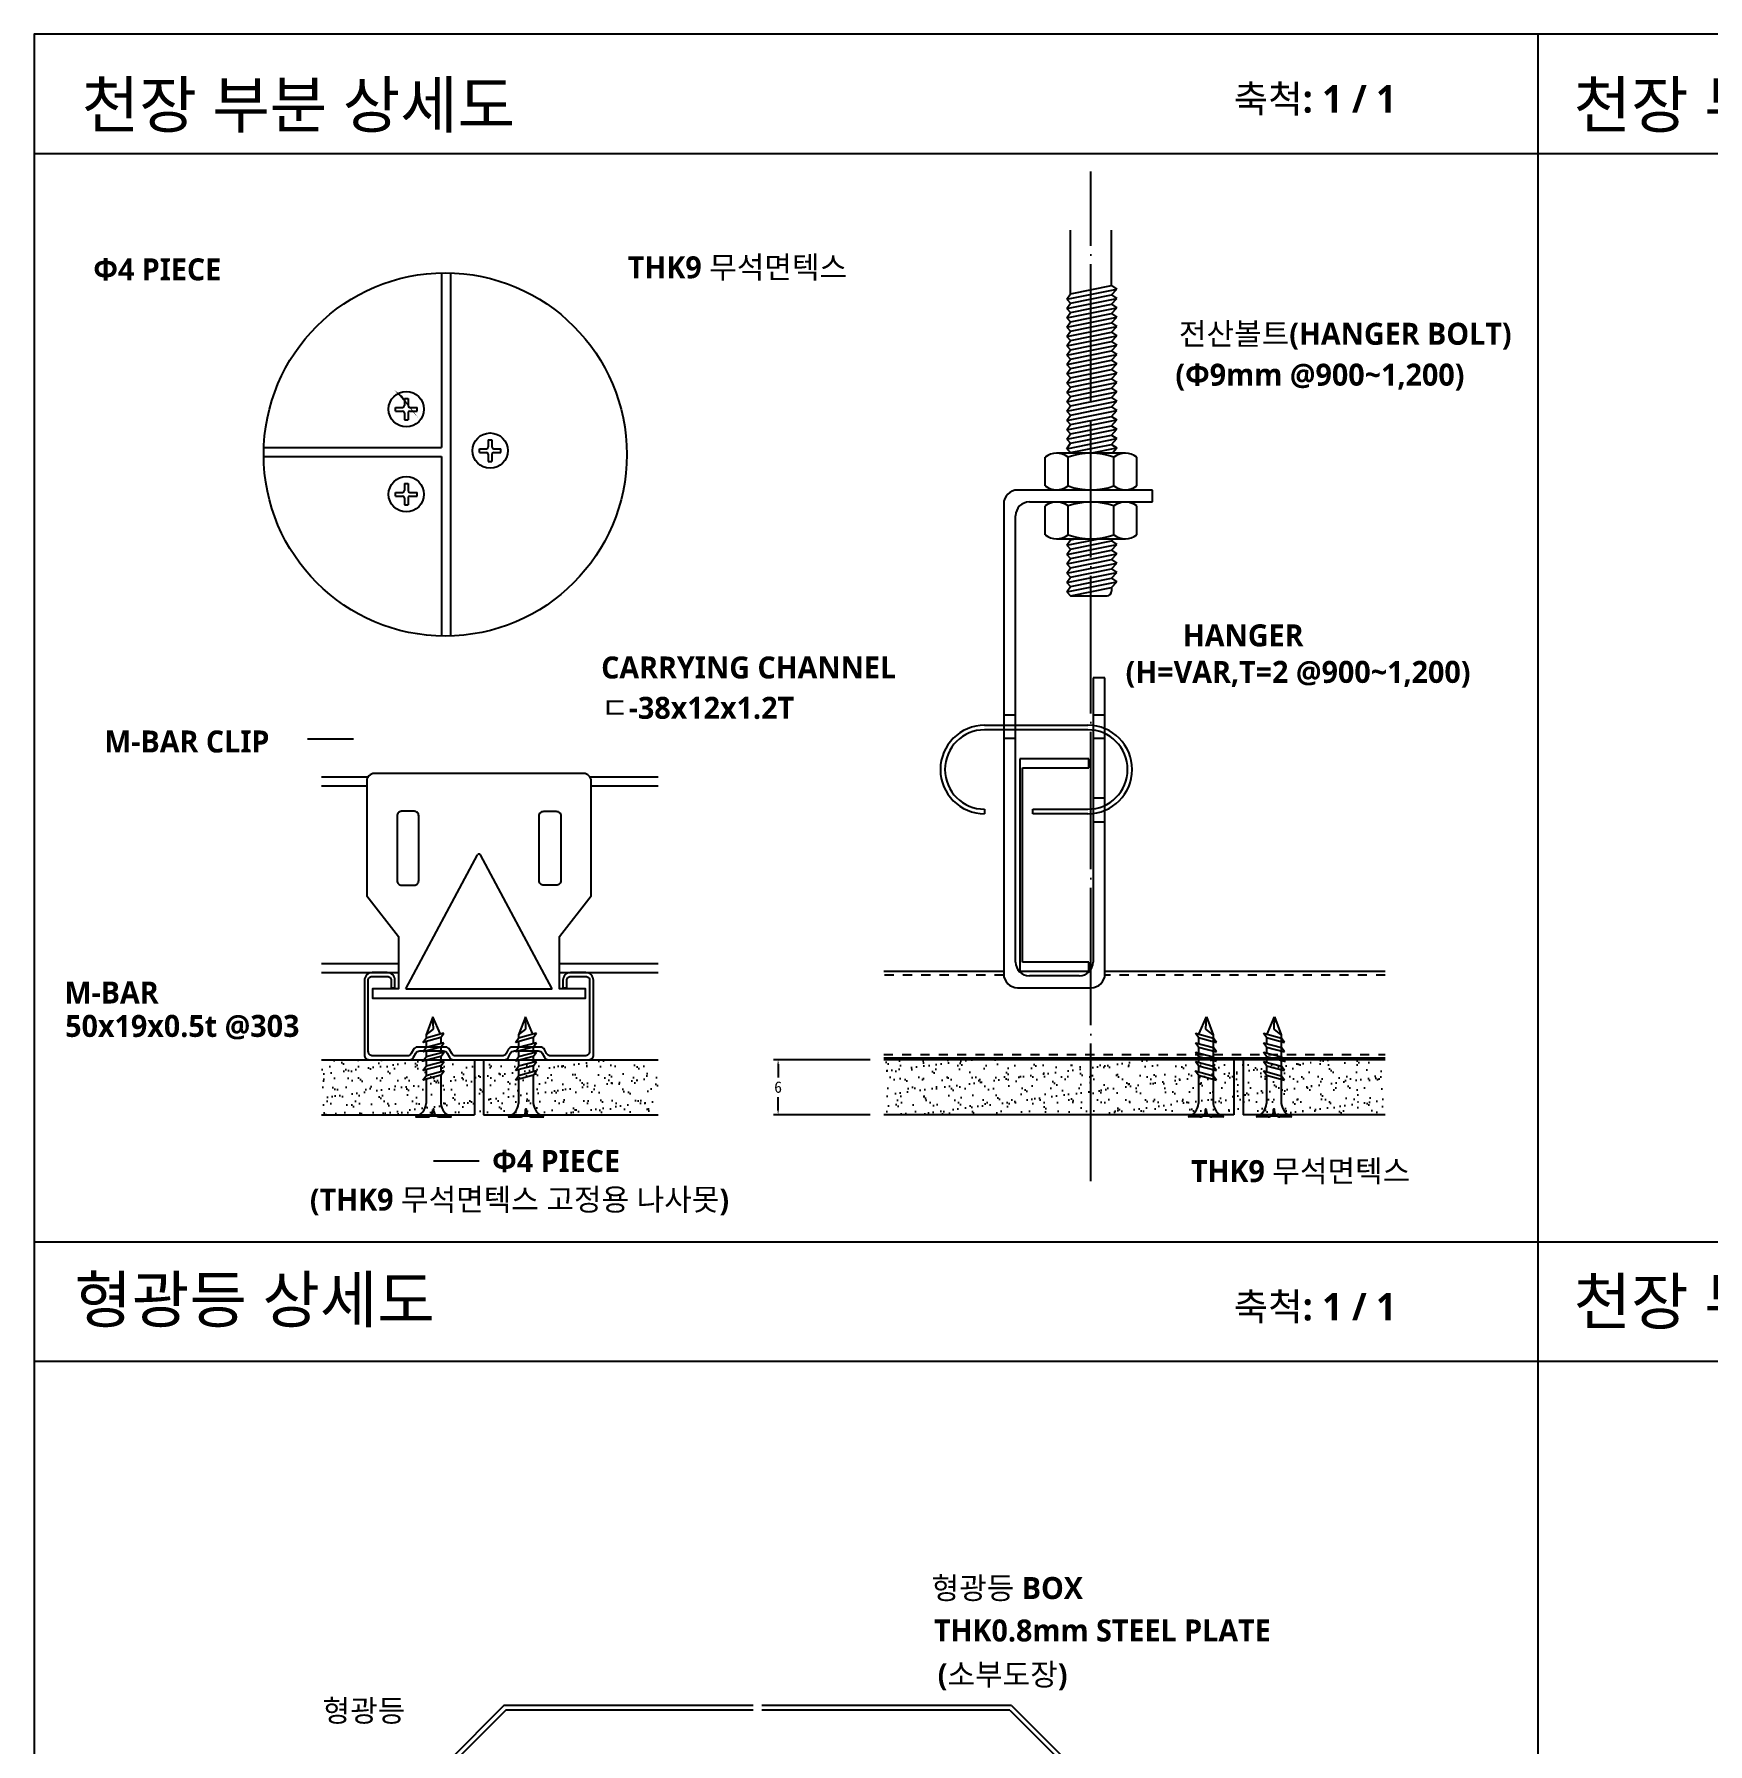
# Model space of a CAD drawing. Header units: millimetres. Extents: x 200 to 163856, y 0 to 163394.
# Drawn here: x 42200 to 44027, y 3875 to 5740 of the extents above; entities that cross this region are included whole.
import ezdxf

# ---------------------------------------------------------------- set-up
doc = ezdxf.new("R2010")
doc.units = ezdxf.units.MM
doc.header["$LTSCALE"] = 10
for name, pattern in [('CEN', [62, 60, -1, 0, -1]), ('DASHDOT2', [17, 15, -1, 0, -1]), ('HIDDEN', [2, 1, -1])]:
    doc.linetypes.add(name, pattern=pattern)
doc.layers.get('DEFPOINTS').update_dxf_attribs({"color": 181})
for name, color, linetype in [('3', 3, 'Continuous'), ('_HAT', 8, 'Continuous'), ('A-ANNO-GRA1', 7, 'Continuous'), ('A-ANNO-TEXT1', 7, 'Continuous'), ('A-ST-AXIS-DIM', 7, 'Continuous'), ('CEN', 1, 'CEN'), ('EL1', 10, 'Continuous'), ('EL2', 3, 'Continuous'), ('FIN', 6, 'Continuous'), ('FOR', 4, 'Continuous'), ('MT', 10, 'Continuous'), ('WA2', 2, 'Continuous'), ('WA3', 7, 'Continuous')]:
    doc.layers.add(name, color=color, linetype=linetype)
doc.styles.add('2020음성 1차', font='')
doc.styles.get('2020음성 1차').set_extended_font_data('NanumGothic', bold=True)
doc.dimstyles.get("Standard").update_dxf_attribs({"dimtxt": 0.18, "dimasz": 0.18, "dimexe": 0.18, "dimexo": 0.0625, "dimgap": 0.09, "dimtad": 0, "dimtih": 1, "dimtoh": 1, "dimdec": 4, "dimzin": 0, "dimdsep": 46, "dimtxsty": 'Standard', "dimcen": 0.09, "dimadec": 0, "dimazin": 0, "dimtfac": 1, "dimtdec": 4, "dimtofl": 0, "dimtmove": 0, "dimatfit": 3, "dimfxl": 1, "dimtolj": 1, "dimtzin": 0, "dimarcsym": 0})
pattern_1 = [(37.5, (42151.723, 440.93), (-0.629934, 19.26824), [0, -15.2, 0, -17, 0, -16.25]), (7.5, (42151.723, 440.93), (17.69777, 28.22146), [0, -8.2, 0, -13.7, 0, -5.25]), (327.5, (42139.423, 440.93), (31.14142, 0.05659), [0, -5, 0, -18, 0, -23.5]), (317.5, (42139.423, 440.93), (30.06127, 8.77676), [0, -2.5, 0, -11.8, 0, -13.5])]

# ---------------------------------------------------------------- blocks, each defined once
blk = doc.blocks.new('_ARROW')
at = {"color": 0}
blk.add_solid([(-1, 0.1674), (-1, -0.1674), (0, 0)], dxfattribs=at)
blk = doc.blocks.new('*D6552')
at = {"layer": 'A-ST-AXIS-DIM', "color": 0, "linetype": 'Continuous', "lineweight": -2}
for p, q in [((43112.3, 4621.1), (43007, 4621.1)), ((43012, 4616.1), (43012, 4601.8)), ((43012, 4566.1), (43012, 4580.3)), ((43112.3, 4561.1), (43007, 4561.1))]:
    blk.add_line(p, q, dxfattribs=at)
at = {"layer": 'DEFPOINTS', "color": 0}
for p in [(43127.3, 4621.1), (43012, 4561.1), (43127.3, 4561.1)]:
    blk.add_point(p, dxfattribs=at)
at = {"layer": 'A-ST-AXIS-DIM', "color": 0, "linetype": 'ByBlock', "lineweight": -2, "xscale": 5, "yscale": 5, "zscale": 5}
for p, rotation in [((43012, 4621.1), 90), ((43012, 4561.1), 270)]:
    blk.add_blockref('_ARROW', p, dxfattribs=dict(at, rotation=rotation))
at = {"layer": 'A-ST-AXIS-DIM', "color": 3, "insert": (43012, 4591.1), "char_height": 12.5, "attachment_point": 5}
blk.add_mtext('\\A1;6', dxfattribs=at)

msp = doc.modelspace()

# ---------------------------------------------------------------- hatches: boundary and pattern name
at = {"layer": '_HAT', "linetype": 'Continuous'}
h = msp.add_hatch(dxfattribs=at)
h.set_pattern_fill('AR-SAND', color=6, scale=10, style=0)
h.set_pattern_definition(pattern_1)
h.paths.add_polyline_path([(42880.98739, 4561.05139), (42513.72262, 4561.05139), (42513.72262, 4621.05139), (42880.98739, 4621.05139)])
h = msp.add_hatch(dxfattribs=at)
h.set_pattern_fill('AR-SAND', color=6, scale=10, style=0)
h.set_pattern_definition(pattern_1)
h.paths.add_polyline_path([(43674.62882, 4561.05139), (43127.30815, 4561.05139), (43127.30815, 4621.05139), (43674.62882, 4621.05139)])

# ---------------------------------------------------------------- linework, layer by layer
at = {"layer": '3'}
msp.add_line((42513.72262, 4621.05139), (42680.46452, 4621.05139), dxfattribs=at)
at = {"layer": 'A-ANNO-GRA1'}
for p, q in [((43841.37762, 5740), (43841.37762, 1483.48771)), ((42200, 5610), (49294.9654, 5610)), ((42200, 4422.25791), (49294.9654, 4422.25791)), ((42200, 4292.25791), (49294.9654, 4292.25791))]:
    msp.add_line(p, q, dxfattribs=at)
at = {"layer": 'A-ST-AXIS-DIM', "color": 7}
for points in [[(42601.71616, 5345.50921, 0, 10, 0), (42580.50296, 5366.72241, 0, 0, 0), (42480.16258, 5485.06279, 0, 0, 0), (42430.42673, 5485.06279, 0, 0, 0)], [(42783.66398, 5287.12848, 0, 10, 0), (42783.66398, 5317.12848, 0, 0, 0), (42783.66398, 5487.12848, 0, 0, 0), (42833.66398, 5487.12848, 0, 0, 0)]]:
    msp.add_lwpolyline(points, format="xyseb", dxfattribs=at)
at = {"layer": 'A-ST-AXIS-DIM'}
for points in [[(43382.05206, 5415.59557, 0, 10, 0), (43412.05206, 5415.59557, 0, 0, 0), (43442.17788, 5415.59557, 0, 0, 0)], [(43261.80041, 5086.20989, 0, 10, 0), (43291.80041, 5086.20989, 0, 0, 0), (43441.39702, 5086.20989, 0, 0, 0)], [(42838.08998, 4885.96911, 0, 10, 0), (42824.02401, 4912.46719, 0, 0, 0), (42749.74758, 5052.39231, 0, 0, 0), (42799.74758, 5052.39231, 0, 0, 0)], [(43316.45106, 4939.56638, 0, 10, 0), (43316.45106, 4969.56638, 0, 0, 0), (43316.45106, 5049.3071, 0, 0, 0), (43266.45106, 5049.3071, 0, 0, 0)], [(42581.55723, 4890.2146, 0, 10, 0), (42570.16013, 4917.96538, 0, 0, 0), (42548.42883, 4970.87889, 0, 0, 0)], [(42570.51442, 4676.24192, 0, 10, 0), (42541.74657, 4684.75137, 0, 0, 0), (42487.26872, 4700.86577, 0, 0, 0), (42372.59347, 4700.86577, 0, 0, 0)], [(43405.17153, 4588.11424, 0, 10, 0), (43405.17153, 4558.11424, 0, 0, 0), (43405.17153, 4503.07684, 0, 0, 0), (43455.17153, 4503.07684, 0, 0, 0)], [(42635.75145, 4555.06722, 0, 10, 0), (42635.75145, 4525.06722, 0, 0, 0), (42635.75145, 4510.57536, 0, 0, 0)], [(43107.93988, 3915.79448, 0, 10, 0), (43107.93988, 3945.79448, 0, 0, 0), (43107.93988, 4046.64754, 0, 0, 0), (43157.93988, 4046.64754, 0, 0, 0)], [(42798.15425, 3658.0978, 0, 10, 0), (42784.31815, 3684.71663, 0, 0, 0), (42666.10215, 3912.14868, 0, 0, 0), (42616.10215, 3912.14868, 0, 0, 0)]]:
    msp.add_lwpolyline(points, format="xyseb", dxfattribs=at)
for points in [[(42548.42883, 4970.87889), (42498.42883, 4970.87889)], [(42635.75145, 4510.57536), (42685.75145, 4510.57536)]]:
    msp.add_lwpolyline(points, dxfattribs=at)
at = {"layer": 'CEN', "linetype": 'DASHDOT2'}
msp.add_line((43353.49217, 4488.62947), (43353.49217, 5590.09006), dxfattribs=at)
at = {"layer": 'DEFPOINTS'}
msp.add_lwpolyline([(42200, 200), (49294.9654, 200), (49294.9654, 5740), (42200, 5740)], close=True, dxfattribs=at)
at = {"layer": 'EL1'}
for p, q in [((42644.59707, 5479.57322), (42644.59707, 5289.10092)), ((42654.57499, 5479.52593), (42654.57499, 5083.3957)), ((42450.50728, 5279.12301), (42644.59707, 5279.12301)), ((42450.64083, 5289.10092), (42644.59707, 5289.10092)), ((42644.59707, 5279.12301), (42644.59707, 5083.34842))]:
    msp.add_line(p, q, dxfattribs=at)
at = {"layer": 'EL2'}
msp.add_circle((42648.64728, 5281.46082), 198.1538, dxfattribs=at)
at = {"layer": 'FIN'}
for p, q in [((42513.72262, 4621.05139), (42880.98739, 4621.05139)), ((42680.46452, 4621.05139), (42680.46452, 4561.05139)), ((42690.46452, 4621.05139), (42690.46452, 4561.05139)), ((43674.62882, 4621.05139), (43127.30815, 4621.05139)), ((43509.59587, 4621.05139), (43509.59587, 4561.05139)), ((43519.59587, 4621.05139), (43519.59587, 4561.05139)), ((42513.72262, 4561.05139), (42680.46452, 4561.05139)), ((42690.46452, 4561.05139), (42880.98739, 4561.05139)), ((43509.59587, 4561.05139), (43127.30815, 4561.05139)), ((43674.62882, 4561.05139), (43519.59587, 4561.05139))]:
    msp.add_line(p, q, dxfattribs=at)
at = {"layer": 'FOR'}
for p, q in [((42712.73963, 3916.32288), (42651.51035, 3855.09359)), ((42714.8107, 3911.32288), (42656.51035, 3853.02253)), ((42984.84139, 3916.32288), (42712.73963, 3916.32288)), ((42984.84139, 3911.32288), (42714.8107, 3911.32288)), ((43266.90089, 3916.32288), (42994.1813, 3916.32288)), ((43264.82982, 3911.32288), (42994.1813, 3911.32288)), ((43264.82982, 3911.32288), (43323.13017, 3853.02253)), ((43266.90089, 3916.32288), (43328.13017, 3855.09359))]:
    msp.add_line(p, q, dxfattribs=at)
at = {"layer": 'MT'}
for p, q in [((43330.99217, 5456.81956), (43330.99217, 5526.34867)), ((43375.99217, 5465.81552), (43375.99217, 5526.34867)), ((43330.99217, 5456.81956), (43375.99217, 5465.81552)), ((43375.99217, 5465.81552), (43381.87532, 5461.89269)), ((43327.06934, 5450.93642), (43381.87532, 5461.89269)), ((43327.06934, 5450.93642), (43330.99217, 5456.81956)), ((43327.06934, 5440.73842), (43381.87532, 5451.69469)), ((43327.06934, 5450.93642), (43330.99217, 5446.6217)), ((43330.99217, 5446.6217), (43375.99217, 5455.61765)), ((43330.99217, 5446.62156), (43375.99217, 5455.61752)), ((43375.99217, 5455.61765), (43381.87532, 5461.89269)), ((43375.99217, 5455.61752), (43381.87532, 5451.69469)), ((43375.99217, 5445.41965), (43381.87532, 5451.69469)), ((43327.06934, 5440.73842), (43330.99217, 5446.62156)), ((43327.06934, 5430.54042), (43381.87532, 5441.49669)), ((43327.06934, 5440.73842), (43330.99217, 5436.4237)), ((43327.06934, 5430.54042), (43330.99217, 5436.42356)), ((43327.06934, 5420.34242), (43381.87532, 5431.29869)), ((43327.06934, 5430.54042), (43330.99217, 5426.2257)), ((43330.99217, 5436.4237), (43375.99217, 5445.41965)), ((43330.99217, 5436.42356), (43375.99217, 5445.41952)), ((43330.99217, 5426.2257), (43375.99217, 5435.22165)), ((43330.99217, 5426.22556), (43375.99217, 5435.22152)), ((43375.99217, 5445.41952), (43381.87532, 5441.49669)), ((43375.99217, 5435.22165), (43381.87532, 5441.49669)), ((43375.99217, 5435.22152), (43381.87532, 5431.29869)), ((43375.99217, 5425.02365), (43381.87532, 5431.29869)), ((43327.06934, 5420.34242), (43330.99217, 5426.22556)), ((43327.06934, 5410.14442), (43381.87532, 5421.10069)), ((43327.06934, 5420.34242), (43330.99217, 5416.0277)), ((43327.06934, 5410.14442), (43330.99217, 5416.02756)), ((43327.06934, 5399.94642), (43381.87532, 5410.90269)), ((43327.06934, 5410.14442), (43330.99217, 5405.8297)), ((43330.99217, 5416.0277), (43375.99217, 5425.02365)), ((43330.99217, 5416.02756), (43375.99217, 5425.02352)), ((43330.99217, 5405.8297), (43375.99217, 5414.82565)), ((43330.99217, 5405.82956), (43375.99217, 5414.82552)), ((43375.99217, 5425.02352), (43381.87532, 5421.10069)), ((43375.99217, 5414.82565), (43381.87532, 5421.10069)), ((43375.99217, 5414.82552), (43381.87532, 5410.90269)), ((43375.99217, 5404.62765), (43381.87532, 5410.90269)), ((43327.06934, 5399.94642), (43330.99217, 5405.82956)), ((43327.06934, 5389.74842), (43381.87532, 5400.70469)), ((43327.06934, 5399.94642), (43330.99217, 5395.6317)), ((43327.06934, 5389.74842), (43330.99217, 5395.63156)), ((43330.99217, 5395.6317), (43375.99217, 5404.62765)), ((43330.99217, 5395.63156), (43375.99217, 5404.62752)), ((43330.99217, 5385.4337), (43375.99217, 5394.42965)), ((43330.99217, 5385.43356), (43375.99217, 5394.42952)), ((43375.99217, 5404.62752), (43381.87532, 5400.70469)), ((43375.99217, 5394.42965), (43381.87532, 5400.70469)), ((43375.99217, 5394.42952), (43381.87532, 5390.50669)), ((43327.06934, 5379.55042), (43381.87532, 5390.50669)), ((43327.06934, 5389.74842), (43330.99217, 5385.4337)), ((43327.06934, 5379.55042), (43330.99217, 5385.43356)), ((43327.06934, 5369.35242), (43381.87532, 5380.30869)), ((43327.06934, 5379.55042), (43330.99217, 5375.2357)), ((43327.06934, 5369.35242), (43330.99217, 5375.23556)), ((43330.99217, 5375.2357), (43375.99217, 5384.23165)), ((43330.99217, 5375.23556), (43375.99217, 5384.23152)), ((43330.99217, 5365.0377), (43375.99217, 5374.03365)), ((43330.99217, 5365.03756), (43375.99217, 5374.03352)), ((43375.99217, 5384.23165), (43381.87532, 5390.50669)), ((43375.99217, 5384.23152), (43381.87532, 5380.30869)), ((43375.99217, 5374.03365), (43381.87532, 5380.30869)), ((43375.99217, 5374.03352), (43381.87532, 5370.11069)), ((43327.06934, 5359.15442), (43381.87532, 5370.11069)), ((43327.06934, 5369.35242), (43330.99217, 5365.0377)), ((43327.06934, 5359.15442), (43330.99217, 5365.03756)), ((43327.06934, 5348.95642), (43381.87532, 5359.91269)), ((43327.06934, 5359.15442), (43330.99217, 5354.8397)), ((43327.06934, 5348.95642), (43330.99217, 5354.83956)), ((43330.99217, 5354.8397), (43375.99217, 5363.83565)), ((43330.99217, 5354.83956), (43375.99217, 5363.83552)), ((43330.99217, 5344.6417), (43375.99217, 5353.63765)), ((43330.99217, 5344.64156), (43375.99217, 5353.63752)), ((43375.99217, 5363.83565), (43381.87532, 5370.11069)), ((43375.99217, 5363.83552), (43381.87532, 5359.91269)), ((43375.99217, 5353.63765), (43381.87532, 5359.91269)), ((43375.99217, 5353.63752), (43381.87532, 5349.71469)), ((42604.16231, 5342.57514), (42604.16231, 5334.85201)), ((42604.16231, 5342.57514), (42608.16231, 5342.57514)), ((42608.16231, 5342.57514), (42608.16231, 5334.85201)), ((43327.06934, 5338.75842), (43381.87532, 5349.71469)), ((43327.06934, 5348.95642), (43330.99217, 5344.6417)), ((43327.06934, 5338.75842), (43330.99217, 5344.64156)), ((43327.06934, 5328.56042), (43381.87532, 5339.51669)), ((43327.06934, 5338.75842), (43330.99217, 5334.4437)), ((43330.99217, 5334.4437), (43375.99217, 5343.43965)), ((43330.99217, 5334.44356), (43375.99217, 5343.43952)), ((43375.99217, 5343.43965), (43381.87532, 5349.71469)), ((43375.99217, 5343.43952), (43381.87532, 5339.51669)), ((43375.99217, 5333.24165), (43381.87532, 5339.51669)), ((42594.43918, 5328.85201), (42594.43918, 5332.85201)), ((42594.43918, 5332.85201), (42602.16231, 5332.85201)), ((42594.43918, 5328.85201), (42602.16231, 5328.85201)), ((42604.16231, 5326.85201), (42604.16231, 5319.12889)), ((42604.16231, 5319.12889), (42608.16231, 5319.12889)), ((42608.16231, 5326.85201), (42608.16231, 5319.12889)), ((42610.16231, 5332.85201), (42617.88543, 5332.85201)), ((42610.16231, 5328.85201), (42617.88543, 5328.85201)), ((42617.88543, 5328.85201), (42617.88543, 5332.85201)), ((43327.06934, 5328.56042), (43330.99217, 5334.44356)), ((43327.06934, 5318.36242), (43381.87532, 5329.31869)), ((43327.06934, 5328.56042), (43330.99217, 5324.2457)), ((43327.06934, 5318.36242), (43330.99217, 5324.24556)), ((43327.06934, 5308.16442), (43381.87532, 5319.12069)), ((43327.06934, 5318.36242), (43330.99217, 5314.0477)), ((43330.99217, 5324.2457), (43375.99217, 5333.24165)), ((43330.99217, 5324.24556), (43375.99217, 5333.24152)), ((43330.99217, 5314.0477), (43375.99217, 5323.04365)), ((43330.99217, 5314.04756), (43375.99217, 5323.04352)), ((43375.99217, 5333.24152), (43381.87532, 5329.31869)), ((43375.99217, 5323.04365), (43381.87532, 5329.31869)), ((43375.99217, 5323.04352), (43381.87532, 5319.12069)), ((43375.99217, 5312.84565), (43381.87532, 5319.12069)), ((43327.06934, 5308.16442), (43330.99217, 5314.04756)), ((43327.06934, 5297.96642), (43381.87532, 5308.92269)), ((43327.06934, 5308.16442), (43330.99217, 5303.8497)), ((43327.06934, 5297.96642), (43330.99217, 5303.84956)), ((43327.06934, 5287.76842), (43381.87532, 5298.72469)), ((43327.06934, 5297.96642), (43330.99217, 5293.6517)), ((43330.99217, 5303.8497), (43375.99217, 5312.84565)), ((43330.99217, 5303.84956), (43375.99217, 5312.84552)), ((43330.99217, 5293.6517), (43375.99217, 5302.64765)), ((43330.99217, 5293.65156), (43375.99217, 5302.64752)), ((43375.99217, 5312.84552), (43381.87532, 5308.92269)), ((43375.99217, 5302.64765), (43381.87532, 5308.92269)), ((43375.99217, 5302.64752), (43381.87532, 5298.72469)), ((43375.99217, 5292.44965), (43381.87532, 5298.72469)), ((42685.97858, 5283.60867), (42685.97858, 5287.60867)), ((42685.97858, 5287.60867), (42693.70171, 5287.60867)), ((42685.97858, 5283.60867), (42693.70171, 5283.60867)), ((42695.70171, 5297.33179), (42695.70171, 5289.60867)), ((42695.70171, 5297.33179), (42699.70171, 5297.33179)), ((42695.70171, 5281.60867), (42695.70171, 5273.88554)), ((42699.70171, 5297.33179), (42699.70171, 5289.60867)), ((42699.70171, 5281.60867), (42699.70171, 5273.88554)), ((42701.70171, 5287.60867), (42709.42483, 5287.60867)), ((42701.70171, 5283.60867), (42709.42483, 5283.60867)), ((42709.42483, 5283.60867), (42709.42483, 5287.60867)), ((43390.99217, 5282.77708), (43315.99217, 5282.77708)), ((43327.06934, 5287.76842), (43330.99217, 5293.65156)), ((43327.06934, 5287.76842), (43330.99217, 5283.4537)), ((43330.99217, 5283.4537), (43375.99217, 5292.44965)), ((43330.99217, 5283.45356), (43375.99217, 5292.44952)), ((43353.11437, 5282.77708), (43381.87532, 5288.52669)), ((43375.99217, 5292.44952), (43381.87532, 5288.52669)), ((43376.48479, 5282.77708), (43381.87532, 5288.52669)), ((42695.70171, 5273.88554), (42699.70171, 5273.88554)), ((43303.49217, 5247.16429), (43303.49217, 5278.48753)), ((43328.49217, 5247.06541), (43328.49217, 5278.48753)), ((43378.49217, 5247.06541), (43378.49217, 5278.48753)), ((43403.49217, 5247.16429), (43403.49217, 5278.48753)), ((42604.16231, 5249.76607), (42608.16231, 5249.76607)), ((42604.16231, 5249.76607), (42604.16231, 5242.04294)), ((42608.16231, 5249.76607), (42608.16231, 5242.04294)), ((42594.43918, 5240.04294), (42602.16231, 5240.04294)), ((42594.43918, 5236.04294), (42594.43918, 5240.04294)), ((42594.43918, 5236.04294), (42602.16231, 5236.04294)), ((42604.16231, 5234.04294), (42604.16231, 5226.31982)), ((42604.16231, 5226.31982), (42608.16231, 5226.31982)), ((42608.16231, 5234.04294), (42608.16231, 5226.31982)), ((42610.16231, 5240.04294), (42617.88543, 5240.04294)), ((42610.16231, 5236.04294), (42617.88543, 5236.04294)), ((42617.88543, 5236.04294), (42617.88543, 5240.04294)), ((43303.49217, 5193.91802), (43303.49217, 5225.24126)), ((43315.99217, 5229.62847), (43328.49217, 5229.62847)), ((43328.49217, 5229.62847), (43378.49217, 5229.62847)), ((43328.49217, 5193.81914), (43328.49217, 5225.24126)), ((43378.49217, 5229.62847), (43390.99217, 5229.62847)), ((43378.49217, 5193.81914), (43378.49217, 5225.24126)), ((43403.49217, 5193.91802), (43403.49217, 5225.24126)), ((43315.99217, 5189.53081), (43328.49217, 5189.53081)), ((43327.06934, 5182.54214), (43362.02838, 5189.53081)), ((43327.06934, 5182.54214), (43330.99217, 5188.42529)), ((43328.49217, 5189.53081), (43378.49217, 5189.53081)), ((43329.98719, 5189.53081), (43330.99217, 5188.42543)), ((43330.88727, 5189.53081), (43330.99217, 5189.41543)), ((43330.88727, 5189.53081), (43330.99217, 5189.41543)), ((43330.99217, 5189.41529), (43331.57002, 5189.53081)), ((43330.99217, 5189.41529), (43331.57002, 5189.53081)), ((43330.99217, 5188.42529), (43336.52225, 5189.53081)), ((43330.99217, 5188.42543), (43336.52156, 5189.53081)), ((43330.99217, 5178.22743), (43375.99217, 5187.22338)), ((43330.99217, 5178.22729), (43375.99217, 5187.22324)), ((43375.99217, 5187.22338), (43378.1555, 5189.53081)), ((43375.99217, 5187.22324), (43381.87532, 5183.30041)), ((43378.49217, 5189.53081), (43390.99217, 5189.53081)), ((43327.06934, 5172.34414), (43381.87532, 5183.30041)), ((43327.06934, 5182.54214), (43330.99217, 5178.22743)), ((43327.06934, 5172.34414), (43330.99217, 5178.22729)), ((43327.06934, 5162.14614), (43381.87532, 5173.10241)), ((43327.06934, 5172.34414), (43330.99217, 5168.02943)), ((43327.06934, 5162.14614), (43330.99217, 5168.02929)), ((43330.99217, 5168.02943), (43375.99217, 5177.02538)), ((43330.99217, 5168.02929), (43375.99217, 5177.02524)), ((43375.99217, 5177.02538), (43381.87532, 5183.30041)), ((43375.99217, 5177.02524), (43381.87532, 5173.10241)), ((43375.99217, 5166.82738), (43381.87532, 5173.10241)), ((43327.06934, 5151.94814), (43381.87532, 5162.90441)), ((43327.06934, 5162.14614), (43330.99217, 5157.83143)), ((43327.06934, 5151.94814), (43330.99217, 5157.83129)), ((43327.06934, 5141.75014), (43381.87532, 5152.70641)), ((43327.06934, 5151.94814), (43330.99217, 5147.63343)), ((43330.99217, 5157.83143), (43375.99217, 5166.82738)), ((43330.99217, 5157.83129), (43375.99217, 5166.82724)), ((43330.99217, 5147.63343), (43375.99217, 5156.62938)), ((43330.99217, 5147.63329), (43375.99217, 5156.62924)), ((43375.99217, 5166.82724), (43381.87532, 5162.90441)), ((43375.99217, 5156.62938), (43381.87532, 5162.90441)), ((43375.99217, 5156.62924), (43381.87532, 5152.70641)), ((43375.99217, 5146.43138), (43381.87532, 5152.70641)), ((43327.06934, 5141.75014), (43330.99217, 5147.63329)), ((43327.06934, 5131.55214), (43381.87532, 5142.50841)), ((43327.06934, 5141.75014), (43330.99217, 5137.43543)), ((43327.06934, 5131.55214), (43330.99217, 5137.43529)), ((43327.06934, 5131.55214), (43330.99217, 5127.23743)), ((43330.99217, 5137.43543), (43375.99217, 5146.43138)), ((43330.99217, 5137.43529), (43375.99217, 5146.43124)), ((43330.99217, 5127.23743), (43375.99217, 5136.23338)), ((43330.99217, 5127.23729), (43375.99217, 5136.23324)), ((43375.99217, 5146.43124), (43381.87532, 5142.50841)), ((43375.99217, 5136.23338), (43381.87532, 5142.50841)), ((43375.99217, 5136.23324), (43375.99217, 5132.23729)), ((43330.99217, 5127.23729), (43370.99217, 5127.23729)), ((43237.36935, 4985.9864), (43350.16237, 4985.9864)), ((43350.16237, 4980.9864), (43237.36935, 4980.9864)), ((43237.36935, 4894.41187), (43237.36935, 4889.41187)), ((43290.01148, 4894.41187), (43350.16237, 4894.41187)), ((43290.01148, 4889.41187), (43290.01148, 4894.41187)), ((43350.16237, 4889.41187), (43290.01148, 4889.41187)), ((42635.25791, 4667.67482), (42627.79804, 4648.16757)), ((42643.37779, 4648.87355), (42635.25791, 4667.67482)), ((42635.75579, 4654.48858), (42635.25791, 4667.67482)), ((42736.22557, 4667.67482), (42728.7657, 4648.16757)), ((42736.72344, 4654.48858), (42736.22557, 4667.67482)), ((42744.34544, 4648.87355), (42736.22557, 4667.67482)), ((43471.39336, 4648.87355), (43479.51324, 4667.67482)), ((43479.01536, 4654.48858), (43479.51324, 4667.67482)), ((43479.51324, 4667.67482), (43486.97311, 4648.16757)), ((43545.6552, 4648.87355), (43553.77508, 4667.67482)), ((43553.2772, 4654.48858), (43553.77508, 4667.67482)), ((43553.77508, 4667.67482), (43561.23494, 4648.16757)), ((42643.79804, 4645.19774), (42624.21124, 4639.99139)), ((42647.28038, 4649.86044), (42627.69357, 4644.65409)), ((42627.79804, 4648.16757), (42635.75579, 4654.48858)), ((42627.79804, 4648.16757), (42627.79804, 4644.68186)), ((42643.79804, 4645.19774), (42647.28038, 4649.86044)), ((42643.79804, 4645.19774), (42643.79804, 4638.66123)), ((42744.7657, 4645.19774), (42725.17889, 4639.99139)), ((42748.24803, 4649.86044), (42728.66122, 4644.65409)), ((42728.7657, 4648.16757), (42736.72344, 4654.48858)), ((42728.7657, 4648.16757), (42728.7657, 4644.68186)), ((42744.7657, 4645.19774), (42748.24803, 4649.86044)), ((42744.7657, 4645.19774), (42744.7657, 4638.66123)), ((43470.97311, 4645.19774), (43467.49078, 4649.86044)), ((43467.49078, 4649.86044), (43487.07758, 4644.65409)), ((43470.97311, 4645.19774), (43470.97311, 4638.66123)), ((43470.97311, 4645.19774), (43490.55991, 4639.99139)), ((43486.97311, 4648.16757), (43479.01536, 4654.48858)), ((43486.97311, 4648.16757), (43486.97311, 4644.68186)), ((43486.97311, 4644.85049), (43486.97311, 4573.23838)), ((43541.75261, 4649.86044), (43561.33942, 4644.65409)), ((43545.23494, 4645.19774), (43541.75261, 4649.86044)), ((43545.23494, 4645.19774), (43564.82175, 4639.99139)), ((43545.23494, 4645.19774), (43545.23494, 4638.66123)), ((43561.23494, 4648.16757), (43553.2772, 4654.48858)), ((43561.23494, 4648.16757), (43561.23494, 4644.68186)), ((43561.23494, 4644.85049), (43561.23494, 4573.23838)), ((42624.21124, 4639.99139), (42627.69357, 4644.65409)), ((42643.82416, 4634.9311), (42624.23736, 4629.72476)), ((42624.23736, 4629.72476), (42627.71969, 4634.38746)), ((42647.30649, 4639.5938), (42627.71969, 4634.38746)), ((42647.33261, 4629.32717), (42627.74581, 4624.12083)), ((42627.79804, 4640.9448), (42627.79804, 4634.40829)), ((42627.79804, 4630.67122), (42627.79804, 4624.13471)), ((42643.79804, 4634.92416), (42643.79804, 4628.38765)), ((42643.82416, 4634.9311), (42647.30649, 4639.5938)), ((42643.85028, 4624.66447), (42647.33261, 4629.32717)), ((42725.17889, 4639.99139), (42728.66122, 4644.65409)), ((42744.79182, 4634.9311), (42725.20501, 4629.72476)), ((42725.20501, 4629.72476), (42728.68734, 4634.38746)), ((42748.27415, 4639.5938), (42728.68734, 4634.38746)), ((42748.30027, 4629.32717), (42728.71346, 4624.12083)), ((42728.7657, 4640.9448), (42728.7657, 4634.40829)), ((42728.7657, 4630.67122), (42728.7657, 4624.13471)), ((42744.7657, 4634.92416), (42744.7657, 4628.38765)), ((42744.79182, 4634.9311), (42748.27415, 4639.5938)), ((42744.81794, 4624.66447), (42748.30027, 4629.32717)), ((43470.92087, 4624.66447), (43467.43854, 4629.32717)), ((43467.43854, 4629.32717), (43487.02535, 4624.12083)), ((43470.94699, 4634.9311), (43467.46466, 4639.5938)), ((43467.46466, 4639.5938), (43487.05146, 4634.38746)), ((43470.94699, 4634.9311), (43490.5338, 4629.72476)), ((43470.97311, 4634.92416), (43470.97311, 4628.38765)), ((43486.97311, 4640.9448), (43486.97311, 4634.40829)), ((43486.97311, 4630.67122), (43486.97311, 4624.13471)), ((43490.5338, 4629.72476), (43487.05146, 4634.38746)), ((43490.55991, 4639.99139), (43487.07758, 4644.65409)), ((43541.70037, 4629.32717), (43561.28718, 4624.12083)), ((43545.18271, 4624.66447), (43541.70037, 4629.32717)), ((43541.72649, 4639.5938), (43561.3133, 4634.38746)), ((43545.20882, 4634.9311), (43541.72649, 4639.5938)), ((43545.20882, 4634.9311), (43564.79563, 4629.72476)), ((43545.23494, 4634.92416), (43545.23494, 4628.38765)), ((43561.23494, 4640.9448), (43561.23494, 4634.40829)), ((43561.23494, 4630.67122), (43561.23494, 4624.13471)), ((43564.79563, 4629.72476), (43561.3133, 4634.38746)), ((43564.82175, 4639.99139), (43561.33942, 4644.65409)), ((42643.85028, 4624.66447), (42624.26348, 4619.45813)), ((42624.26348, 4619.45813), (42627.74581, 4624.12083)), ((42643.8764, 4614.39784), (42624.28959, 4609.19149)), ((42624.28959, 4609.19149), (42627.77193, 4613.85419)), ((42647.35873, 4619.06054), (42627.77193, 4613.85419)), ((42627.79804, 4620.39764), (42627.79804, 4613.86113)), ((42627.79804, 4610.12407), (42627.79804, 4603.58756)), ((42647.38485, 4608.7939), (42627.79804, 4603.58756)), ((42643.79804, 4624.65059), (42643.79804, 4618.11408)), ((42643.79804, 4614.37701), (42643.79804, 4607.8405)), ((42643.8764, 4614.39784), (42647.35873, 4619.06054)), ((42643.90252, 4604.1312), (42647.38485, 4608.7939)), ((42744.81794, 4624.66447), (42725.23113, 4619.45813)), ((42725.23113, 4619.45813), (42728.71346, 4624.12083)), ((42744.84405, 4614.39784), (42725.25725, 4609.19149)), ((42725.25725, 4609.19149), (42728.73958, 4613.85419)), ((42748.32639, 4619.06054), (42728.73958, 4613.85419)), ((42728.7657, 4620.39764), (42728.7657, 4613.86113)), ((42728.7657, 4610.12407), (42728.7657, 4603.58756)), ((42748.3525, 4608.7939), (42728.7657, 4603.58756)), ((42744.7657, 4624.65059), (42744.7657, 4618.11408)), ((42744.7657, 4614.37701), (42744.7657, 4607.8405)), ((42744.84405, 4614.39784), (42748.32639, 4619.06054)), ((42744.87017, 4604.1312), (42748.3525, 4608.7939)), ((43467.3863, 4608.7939), (43486.97311, 4603.58756)), ((43470.86863, 4604.1312), (43467.3863, 4608.7939)), ((43470.89475, 4614.39784), (43467.41242, 4619.06054)), ((43467.41242, 4619.06054), (43486.99923, 4613.85419)), ((43470.89475, 4614.39784), (43490.48156, 4609.19149)), ((43470.92087, 4624.66447), (43490.50768, 4619.45813)), ((43470.97311, 4624.65059), (43470.97311, 4618.11408)), ((43470.97311, 4614.37701), (43470.97311, 4607.8405)), ((43486.97311, 4620.39764), (43486.97311, 4613.86113)), ((43486.97311, 4610.12407), (43486.97311, 4603.58756)), ((43490.48156, 4609.19149), (43486.99923, 4613.85419)), ((43490.50768, 4619.45813), (43487.02535, 4624.12083)), ((43545.13047, 4604.1312), (43541.64814, 4608.7939)), ((43541.64814, 4608.7939), (43561.23494, 4603.58756)), ((43541.67426, 4619.06054), (43561.26106, 4613.85419)), ((43545.15659, 4614.39784), (43541.67426, 4619.06054)), ((43545.15659, 4614.39784), (43564.74339, 4609.19149)), ((43545.18271, 4624.66447), (43564.76951, 4619.45813)), ((43545.23494, 4624.65059), (43545.23494, 4618.11408)), ((43545.23494, 4614.37701), (43545.23494, 4607.8405)), ((43561.23494, 4620.39764), (43561.23494, 4613.86113)), ((43561.23494, 4610.12407), (43561.23494, 4603.58756)), ((43564.74339, 4609.19149), (43561.26106, 4613.85419)), ((43564.76951, 4619.45813), (43561.28718, 4624.12083)), ((42643.90252, 4604.1312), (42624.31571, 4598.92486)), ((42624.31571, 4598.92486), (42627.79804, 4603.58756)), ((42627.79804, 4599.85049), (42627.79804, 4573.23838)), ((42643.79804, 4604.10343), (42643.79804, 4573.23838)), ((42744.87017, 4604.1312), (42725.28337, 4598.92486)), ((42725.28337, 4598.92486), (42728.7657, 4603.58756)), ((42728.7657, 4599.85049), (42728.7657, 4573.23838)), ((42744.7657, 4604.10343), (42744.7657, 4573.23838)), ((43470.86863, 4604.1312), (43490.45544, 4598.92486)), ((43470.97311, 4604.10343), (43470.97311, 4573.23838)), ((43490.45544, 4598.92486), (43486.97311, 4603.58756)), ((43545.13047, 4604.1312), (43564.71727, 4598.92486)), ((43545.23494, 4604.10343), (43545.23494, 4573.23838)), ((43564.71727, 4598.92486), (43561.23494, 4603.58756)), ((42616.22522, 4558.79024), (42629.77291, 4558.79024)), ((42635.25827, 4564.60988), (42635.25827, 4566.68443)), ((42635.93782, 4567.08443), (42635.65827, 4567.08443)), ((42636.33782, 4564.60988), (42636.33782, 4566.68443)), ((42641.82318, 4558.79024), (42655.37087, 4558.79024)), ((42717.19287, 4558.79024), (42730.74056, 4558.79024)), ((42736.22592, 4564.60988), (42736.22592, 4566.68443)), ((42736.90547, 4567.08443), (42736.62592, 4567.08443)), ((42737.30547, 4564.60988), (42737.30547, 4566.68443)), ((42742.79083, 4558.79024), (42756.33852, 4558.79024)), ((43472.94797, 4558.79024), (43459.40028, 4558.79024)), ((43478.43334, 4564.60988), (43478.43334, 4566.68443)), ((43478.83334, 4567.08443), (43479.11288, 4567.08443)), ((43479.51288, 4564.60988), (43479.51288, 4566.68443)), ((43498.54594, 4558.79024), (43484.99825, 4558.79024)), ((43547.20981, 4558.79024), (43533.66212, 4558.79024)), ((43552.69517, 4564.60988), (43552.69517, 4566.68443)), ((43553.09517, 4567.08443), (43553.37472, 4567.08443)), ((43553.77472, 4564.60988), (43553.77472, 4566.68443)), ((43572.80777, 4558.79024), (43559.26008, 4558.79024))]:
    msp.add_line(p, q, dxfattribs=at)
for centre in [(42606.16231, 5330.85201), (42697.70171, 5285.60867), (42606.16231, 5238.04294)]:
    msp.add_circle(centre, 19.28021, dxfattribs=at)
for centre, radius, start, end in [((42602.16231, 5334.85201), 2, 270, 0), ((42602.16231, 5326.85201), 2, 0, 90), ((42610.16231, 5334.85201), 2, 180, 270), ((42610.16231, 5326.85201), 2, 90, 180), ((42693.70171, 5289.60867), 2, 270, 0), ((42693.70171, 5281.60867), 2, 0, 90), ((42701.70171, 5289.60867), 2, 180, 270), ((42701.70171, 5281.60867), 2, 90, 180), ((43315.99217, 5262.4182), 20.3585, 52.12111501, 127.87888607), ((43353.49217, 5207.77708), 74.99998, 70.52877197, 109.47122599), ((43390.99217, 5262.4182), 20.3585, 52.12111501, 127.87888607), ((42602.16231, 5242.04294), 2, 270, 0), ((42610.16231, 5242.04294), 2, 180, 270), ((43315.99217, 5262.77708), 20, 231.31781508, 308.68218594), ((43353.49217, 5317.77708), 75, 250.52878097, 289.47122096), ((43390.99217, 5262.77708), 20, 231.31781508, 308.68218594), ((42602.16231, 5234.04294), 2, 0, 90), ((42610.16231, 5234.04294), 2, 90, 180), ((43315.99217, 5209.17192), 20.3585, 52.12111501, 127.87888607), ((43353.49217, 5154.53081), 74.99998, 70.52877197, 109.47122599), ((43390.99217, 5209.17192), 20.3585, 52.12111501, 127.87888607), ((43315.99217, 5209.53081), 20, 231.31781508, 308.68218594), ((43353.49217, 5264.53081), 75, 250.52878097, 289.47122096), ((43390.99217, 5209.53081), 20, 231.31781508, 308.68218594), ((43370.99217, 5132.23729), 5, 270, 0), ((43237.36935, 4937.69913), 48.28727, 90, 270), ((43237.36935, 4937.69913), 43.28727, 90, 270), ((43350.16237, 4937.69913), 48.28727, 270, 90), ((43350.16237, 4937.69913), 43.28727, 270, 90), ((42610.87248, 4574.93668), 17.01056, 288.34099953, 354.27016076), ((42660.72361, 4574.93668), 17.01056, 185.72983924, 251.65900047), ((42711.84013, 4574.93668), 17.01056, 288.34099953, 354.27016076), ((42761.69127, 4574.93668), 17.01056, 185.72983924, 251.65900047), ((43454.04754, 4574.93668), 17.01056, 288.34099953, 354.27016076), ((43503.89868, 4574.93668), 17.01056, 185.72983924, 251.65900047), ((43528.30937, 4574.93668), 17.01056, 288.34099953, 354.27016076), ((43578.16051, 4574.93668), 17.01056, 185.72983924, 251.65900047), ((42629.52546, 4564.51844), 5.73354, 267.52647711, 0.91383561), ((42635.79804, 4534.68357), 24.84822, 80.28655274, 99.71344726), ((42635.65827, 4566.68443), 0.4, 90, 180), ((42635.93782, 4566.68443), 0.4, 0, 90), ((42642.07063, 4564.51844), 5.73354, 179.08616439, 272.47352289), ((42730.49311, 4564.51844), 5.73354, 267.52647711, 0.91383561), ((42736.7657, 4534.68357), 24.84822, 80.28655274, 99.71344726), ((42736.62592, 4566.68443), 0.4, 90, 180), ((42736.90547, 4566.68443), 0.4, 0, 90), ((42743.03828, 4564.51844), 5.73354, 179.08616439, 272.47352289), ((43472.70053, 4564.51844), 5.73354, 267.52647711, 0.91383561), ((43478.97311, 4534.68357), 24.84822, 80.28655274, 99.71344726), ((43478.83334, 4566.68443), 0.4, 90, 180), ((43479.11288, 4566.68443), 0.4, 0, 90), ((43485.24569, 4564.51844), 5.73354, 179.08616439, 272.47352289), ((43546.96236, 4564.51844), 5.73354, 267.52647711, 0.91383561), ((43553.23494, 4534.68357), 24.84822, 80.28655274, 99.71344726), ((43553.09517, 4566.68443), 0.4, 90, 180), ((43553.37472, 4566.68443), 0.4, 0, 90), ((43559.50753, 4564.51844), 5.73354, 179.08616439, 272.47352289)]:
    msp.add_arc(centre, radius, start, end, dxfattribs=at)
at = {"layer": 'WA2'}
msp.add_line((42513.72262, 4621.05139), (42680.46452, 4621.05139), dxfattribs=at)
at = {"layer": 'WA3'}
for p, q in [((43420.74217, 5242.62847), (43273.24217, 5242.62847)), ((43420.74217, 5229.62847), (43420.74217, 5242.62847)), ((43258.24217, 5227.62847), (43258.24217, 4714.60549)), ((43286.24217, 5229.62847), (43420.74217, 5229.62847)), ((43271.24217, 4727.60549), (43271.24217, 5214.62847)), ((43368.74217, 5037.60979), (43355.74217, 5037.60979)), ((43355.74217, 5037.60979), (43355.74217, 4727.60549)), ((43368.74217, 4714.60549), (43368.74217, 5037.60979)), ((43271.24217, 4996.82952), (43258.24217, 4996.82952)), ((43368.74217, 4996.82952), (43355.74217, 4996.82952)), ((43271.24217, 4971.54813), (43258.24217, 4971.54813)), ((43368.74217, 4971.54813), (43355.74217, 4971.54813)), ((43351.23895, 4949.41166), (43275.8329, 4949.41166)), ((43275.8329, 4949.41166), (43275.8329, 4907.25261)), ((43351.23895, 4939.43375), (43351.23895, 4949.41166)), ((42513.72262, 4929.81161), (42565.4053, 4929.81161)), ((42806.43015, 4929.81161), (42880.98739, 4929.81161)), ((43278.82175, 4907.25261), (43278.82175, 4939.43375)), ((43278.82175, 4939.43375), (43351.23895, 4939.43375)), ((42513.72262, 4919.8337), (42562.96452, 4919.8337)), ((42807.96452, 4919.8337), (42880.98739, 4919.8337)), ((43275.8329, 4907.25261), (43275.8329, 4717.62847)), ((43278.82175, 4727.60638), (43278.82175, 4907.25261)), ((43368.74217, 4906.27614), (43355.74217, 4906.27614)), ((43368.74217, 4880.0754), (43355.74217, 4880.0754)), ((42605.68141, 4698.39091), (42683.70042, 4844.45208)), ((42765.24764, 4698.39091), (42687.22863, 4844.45208)), ((42513.72262, 4726.02931), (42597.54317, 4726.02931)), ((42773.38588, 4726.02931), (42880.98739, 4726.02931)), ((43351.23895, 4727.60638), (43278.82175, 4727.60638)), ((43351.23895, 4717.62847), (43351.23895, 4727.60638)), ((42513.72262, 4716.05139), (42597.54317, 4716.05139)), ((42773.38588, 4716.05139), (42880.98739, 4716.05139)), ((43127.30815, 4717.62847), (43258.24217, 4717.62847)), ((43275.8329, 4717.62847), (43351.23895, 4717.62847)), ((43340.74217, 4712.60549), (43286.24217, 4712.60549)), ((43368.74217, 4717.62847), (43674.62882, 4717.62847)), ((42605.68141, 4698.39091), (42765.24764, 4698.39091)), ((43273.24217, 4699.60549), (43353.74217, 4699.60549)), ((43674.62882, 4622.62847), (43127.30815, 4622.62847))]:
    msp.add_line(p, q, dxfattribs=at)
at = {"layer": 'WA3', "linetype": 'HIDDEN'}
for p, q in [((43258.28584, 4713.4618), (43127.30815, 4713.4618)), ((43674.62882, 4713.4618), (43368.69851, 4713.4618)), ((43127.30815, 4626.79513), (43674.62882, 4626.79513))]:
    msp.add_line(p, q, dxfattribs=at)
at = {"layer": 'WA3'}
for points in [[(42597.54317, 4755.35466), (42597.54317, 4698.39091), (42569.31272, 4698.39091), (42569.31272, 4688.39091), (42801.61633, 4688.39091), (42801.61633, 4698.39091), (42773.38588, 4698.39091), (42773.38588, 4755.35466), (42807.96452, 4799.79511), (42807.96452, 4924.99305, 0.4142135624), (42799.63119, 4933.32638), (42571.29786, 4933.32638, 0.4142135624), (42562.96452, 4924.99305), (42562.96452, 4799.79511)], [(42596.0172, 4887.14321), (42596.0172, 4816.49225, 0.4142135624), (42601.0172, 4811.49225), (42614.74548, 4811.49225, 0.4142135624), (42619.74548, 4816.49225), (42619.74548, 4887.14321, 0.4142135624), (42614.74548, 4892.14321), (42601.0172, 4892.14321, 0.4142135624)], [(42774.91185, 4887.14321), (42774.91185, 4816.49225, -0.4142135624), (42769.91185, 4811.49225), (42756.18356, 4811.49225, -0.4142135624), (42751.18356, 4816.49225), (42751.18356, 4887.14321, -0.4142135624), (42756.18356, 4892.14321), (42769.91185, 4892.14321, -0.4142135624)], [(42752.53934, 4634.90859), (42721.90492, 4634.90859, 0.2759550645), (42717.50219, 4632.27838), (42715.11766, 4627.84827, -0.2759550645), (42710.71492, 4625.21806), (42660.21413, 4625.21806, -0.2759550645), (42655.81139, 4627.84827), (42653.42686, 4632.27838, 0.2759550645), (42649.02413, 4634.90859), (42618.3897, 4634.90859, 0.2759550645), (42613.98697, 4632.27838), (42611.60244, 4627.84827, -0.2759550645), (42607.1997, 4625.21806), (42569.63119, 4625.21806, -0.4142135624), (42564.63119, 4630.21806), (42564.63119, 4707.71806, -0.4142135624), (42568.79786, 4711.88473), (42585.46452, 4711.88473, -0.4142135624), (42589.63119, 4707.71806), (42589.63119, 4699.34427), (42593.79786, 4699.34427), (42593.79786, 4707.71806, 0.4142135624), (42585.46452, 4716.05139), (42568.79786, 4716.05139, 0.4142135624), (42560.46452, 4707.71806), (42560.46452, 4626.05139, 0.4142135624), (42565.46452, 4621.05139), (42609.68888, 4621.05139, 0.2759550645), (42614.09162, 4623.6816), (42616.47615, 4628.11171, -0.2759550645), (42620.87888, 4630.74192), (42646.53495, 4630.74192, -0.2759550645), (42650.93768, 4628.11171), (42653.32221, 4623.6816, 0.2759550645), (42657.72495, 4621.05139), (42713.2041, 4621.05139, 0.2759550645), (42717.60684, 4623.6816), (42719.99137, 4628.11171, -0.2759550645), (42724.3941, 4630.74192), (42750.05016, 4630.74192, -0.2759550645), (42754.4529, 4628.11171), (42756.83743, 4623.6816, 0.2759550645), (42761.24017, 4621.05139), (42805.46452, 4621.05139, 0.4142135624), (42810.46452, 4626.05139), (42810.46452, 4707.71806, 0.4142135624), (42802.13119, 4716.05139), (42785.46452, 4716.05139, 0.4142135624), (42777.13119, 4707.71806), (42777.13119, 4699.34427), (42781.29786, 4699.34427), (42781.29786, 4707.71806, -0.4142135624), (42785.46452, 4711.88473), (42802.13119, 4711.88473, -0.4142135624), (42806.29786, 4707.71806), (42806.29786, 4630.21806, -0.4142135624), (42801.29786, 4625.21806), (42763.72934, 4625.21806, -0.2759550645), (42759.32661, 4627.84827), (42756.94208, 4632.27838, 0.2759550645)]]:
    msp.add_lwpolyline(points, format="xyb", close=True, dxfattribs=at)
for centre, radius, start, end in [((43273.24217, 5227.62847), 15, 90, 180), ((43286.24217, 5214.62847), 15, 90, 180), ((42685.46452, 4843.50978), 2, 28.10903627, 151.89096373), ((43286.24217, 4727.60549), 15, 180, 270), ((43340.74217, 4727.60549), 15, 270, 0), ((43273.24217, 4714.60549), 15, 180, 270), ((43353.74217, 4714.60549), 15, 270, 0)]:
    msp.add_arc(centre, radius, start, end, dxfattribs=at)

# ---------------------------------------------------------------- texts
at = {"layer": 'A-ANNO-TEXT1', "style": '2020음성 1차'}
for s, height, p in [('천장 부분 상세도', 50, (42251.93359, 5638.05671)), ('천장 부분 단면도', 50, (43880.31448, 5638.05671)), ('축척: 1 / 1', 30, (43509.22523, 5654.38868)), ('Φ4 PIECE', 24, (42264.55066, 5471.40309)), ('THK9 무석면텍스', 24, (42847.9427, 5473.68056)), ('전산볼트(HANGER BOLT)', 24, (43449.46695, 5401.12965)), ('(Φ9mm @900~1,200)', 24, (43445.63975, 5356.53664)), ('HANGER', 24, (43453.79506, 5072.07222)), ('CARRYING CHANNEL', 24, (42818.83791, 5037.00748)), ('(H=VAR,T=2 @900~1,200)', 24, (43391.32161, 5032.21823)), ('ㄷ-38x12x1.2T', 24, (42818.83791, 4993.00748)), ('M-BAR CLIP', 24, (42276.52447, 4956.278)), ('M-BAR', 24, (42233.09129, 4682.38421)), ('50x19x0.5t @303', 24, (42233.84351, 4645.9427)), ('Φ4 PIECE', 24, (42699.87445, 4498.4948)), ('THK9 무석면텍스', 24, (43462.62812, 4487.56289)), ('(THK9 무석면텍스 고정용 나사못)', 24, (42500.96086, 4456.51822)), ('형광등 상세도', 50, (42243.92375, 4334.31462)), ('천장 부분 상세도', 50, (43880.31448, 4332.31462)), ('축척: 1 / 1', 30, (43509.22523, 4336.64659)), ('형광등 BOX', 24, (43179.49275, 4032.62015)), ('THK0.8mm STEEL PLATE', 24, (43182.11542, 3986.30932)), ('(소부도장)', 24, (43186.24904, 3938.28993)), ('형광등', 24, (42514.79832, 3898.82065))]:
    msp.add_text(s, height=height, dxfattribs=at).set_placement(p)

# ---------------------------------------------------------------- dimensions: what is measured, and where the dimension line sits
at = {"layer": 'A-ST-AXIS-DIM', "linetype": 'Continuous'}
dim = msp.add_linear_dim(base=(43012.00518, 4561.05139), p1=(43127.30815, 4621.05139), p2=(43127.30815, 4561.05139), angle=90, text='6', dimstyle='Standard', override={"dimscale": 1, "dimtxt": 12.5, "dimasz": 5, "dimexe": 5, "dimexo": 15, "dimgap": 4.5, "dimblk": '_ARROW', "dimsah": 0, "dimclrd": 0, "dimclre": 0, "dimclrt": 3}, dxfattribs=at)
dim.commit()
dim.dimension.update_dxf_attribs({"geometry": '*D6552', "text_midpoint": (43012.00518, 4591.05139)})

doc.saveas('drawing.dxf')
